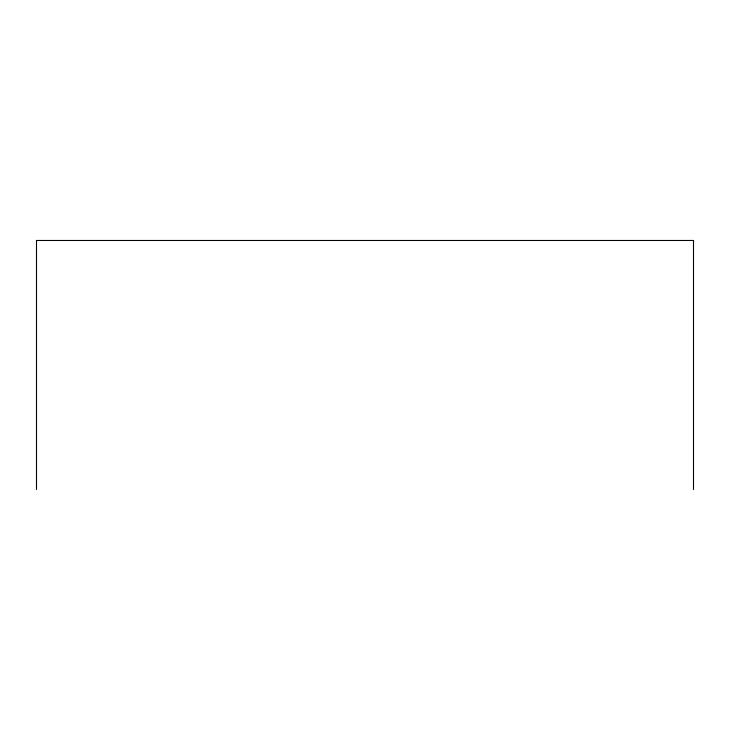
<?xml version="1.0" encoding="UTF-8"?>
<svg xmlns="http://www.w3.org/2000/svg" width="730" height="730" viewBox="0 0 730 730"><rect width="100%" height="100%" fill="white"/><g stroke="black" fill="none" stroke-linecap="round" stroke-linejoin="round"><path stroke-width="1.09" d="M693.5 489.529L693.5 240.471L36.5 240.471L36.5 489.529"/></g></svg>
